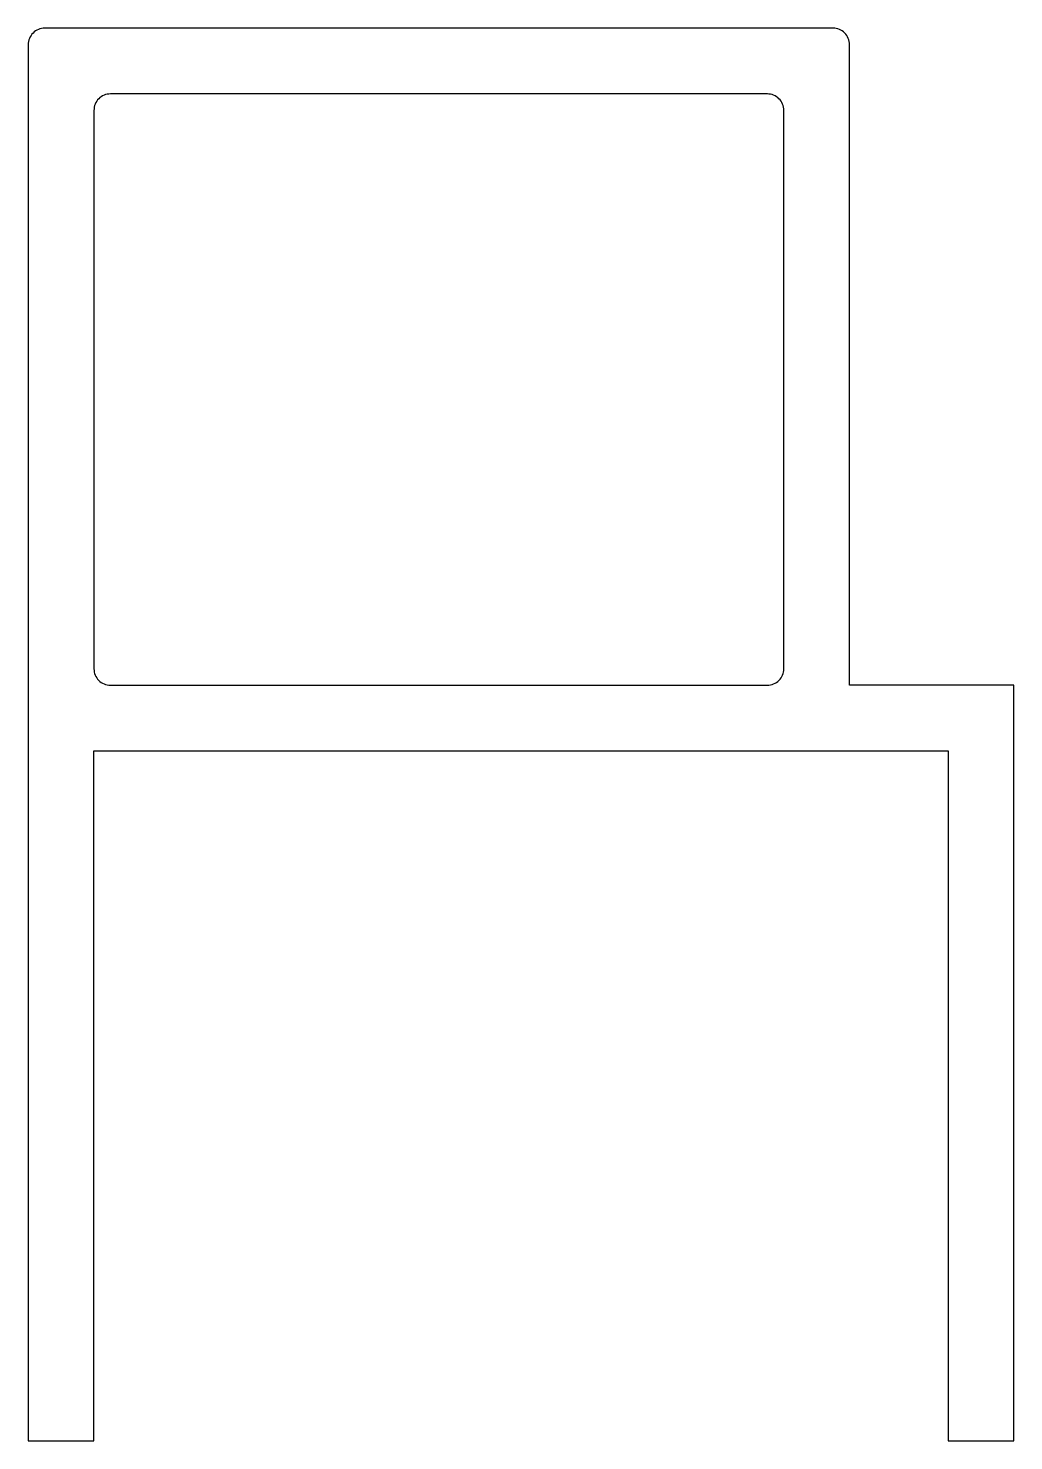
# Model space of a CAD drawing. Extents: x 148.5 to 178.5, y 195.1 to 238.1.
import ezdxf

# ---------------------------------------------------------------- set-up
doc = ezdxf.new("R2010")
doc.units = 0
doc.header["$LTSCALE"] = 15
doc.layers.get('0').update_dxf_attribs({"linetype": 'CONTINUOUS'})

msp = doc.modelspace()

# ---------------------------------------------------------------- linework, layer by layer
at = {"color": 0, "linetype": 'BYBLOCK'}
for points in [[(172.956, 238.097), (148.956, 238.097, 0.414214), (148.456, 237.597), (148.456, 195.097), (150.456, 195.097), (150.456, 216.097), (176.456, 216.097), (176.456, 195.097), (178.456, 195.097), (178.456, 218.097), (173.456, 218.097), (173.456, 237.597, 0.414214)], [(150.956, 236.097, 0.414214), (150.456, 235.597), (150.456, 218.597, 0.414214), (150.956, 218.097), (170.956, 218.097, 0.414214), (171.456, 218.597), (171.456, 235.597, 0.414214), (170.956, 236.097)]]:
    msp.add_lwpolyline(points, format="xyb", close=True, dxfattribs=at)

doc.saveas('drawing.dxf')
